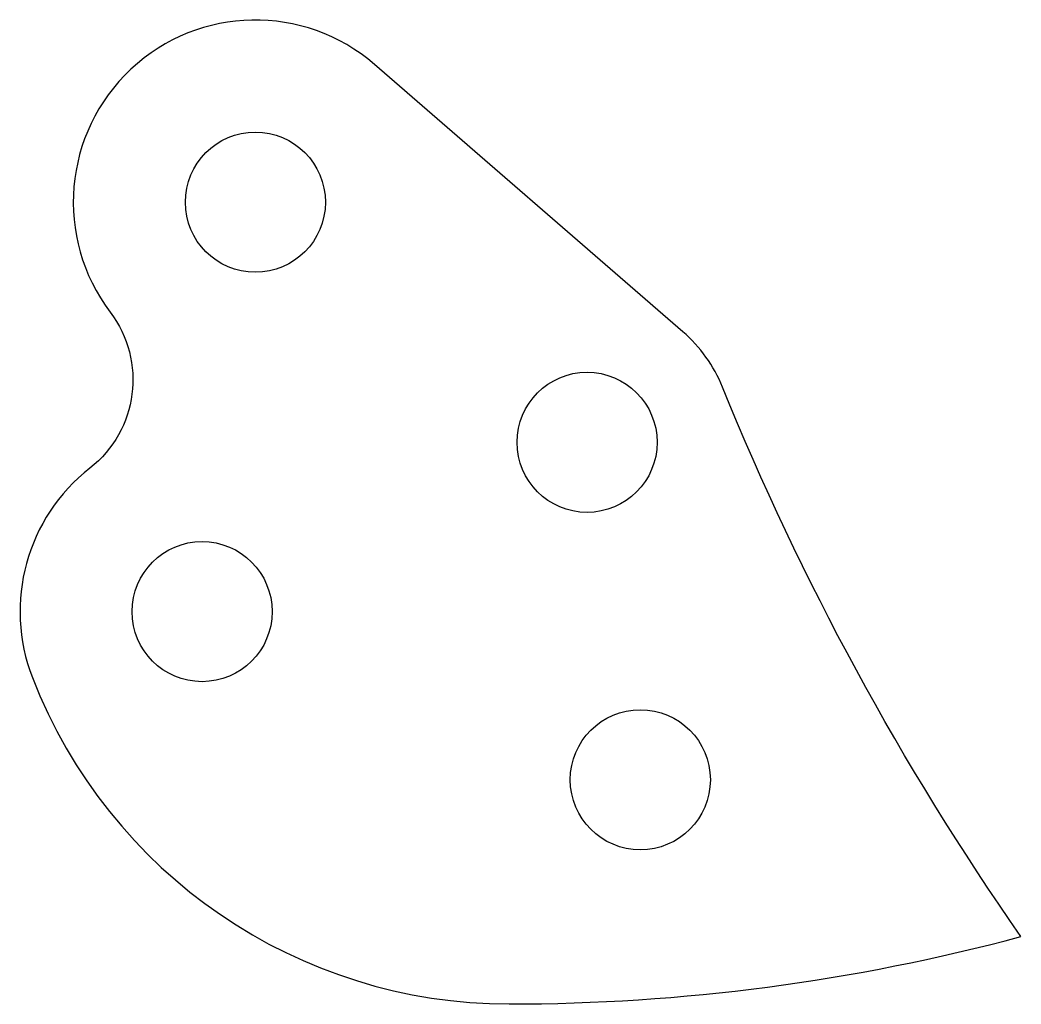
# Model space of a CAD drawing. Header units: inches. Extents: x -0.248 to 0.646, y -1.91 to -1.033.
import ezdxf

# ---------------------------------------------------------------- set-up
doc = ezdxf.new("R2010")
doc.units = ezdxf.units.IN
doc.header["$MEASUREMENT"] = 0

msp = doc.modelspace()

# ---------------------------------------------------------------- linework, layer by layer
msp.add_lwpolyline([(0.34393, -1.31084), (0.06884, -1.07246, 0.900709), (-0.16714, -1.29335, -0.409588), (-0.18525, -1.43248, 0.330843), (-0.23657, -1.61939, 0.309263), (0.18902, -1.91047, 0.065543), (0.64572, -1.85034, -0.055805), (0.37934, -1.36028, 0.118144)], format="xyb", close=True)
for centre in [(-0.03758, -1.19527), (0.25848, -1.40945), (-0.08513, -1.56047), (0.30599, -1.71047)]:
    msp.add_circle(centre, 0.0625)

doc.saveas('drawing.dxf')
